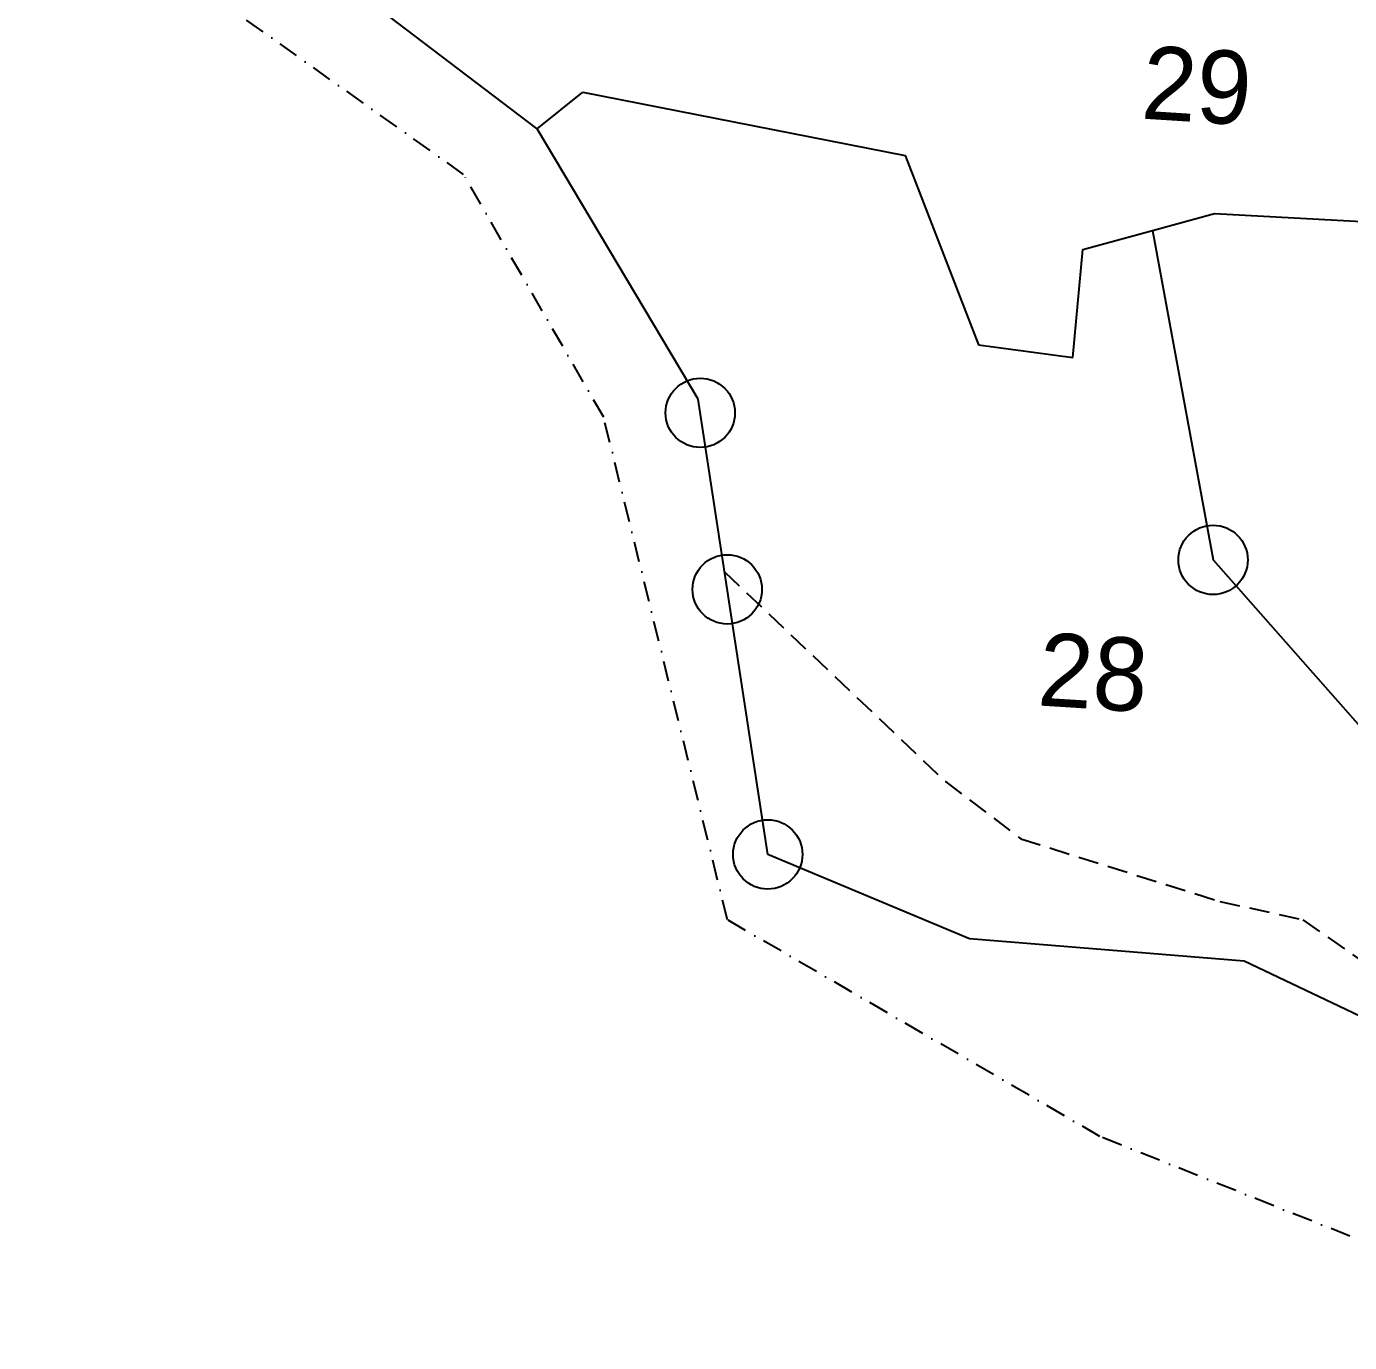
# Model space of a CAD drawing. Header units: metres. Extents: x 283327 to 285518, y 2014808 to 2017186.
# Drawn here: x 284333.1 to 284659.1, y 2014859.4 to 2015183.8 of the extents above; entities that cross this region are included whole.
import ezdxf
from ezdxf.enums import TextEntityAlignment as Align

# ---------------------------------------------------------------- set-up
doc = ezdxf.new("R2010")
doc.units = ezdxf.units.M
doc.header["$MEASUREMENT"] = 0
doc.linetypes.add('DASHDOT', pattern=[1, 0.5, -0.25, 0, -0.25])
doc.linetypes.add('DASHED', pattern=[0.75, 0.5, -0.25])
for name, color, linetype in [('LINE_FOOTPATH', 1, 'DASHED'), ('POLY_PARCEL', 6, 'Continuous'), ('POLY_WATER', 4, 'Continuous'), ('TEXT_PARCEL', 7, 'Continuous'), ('V_BOUND_STREAM_LINE', 7, 'DASHDOT')]:
    doc.layers.add(name, color=color, linetype=linetype)
doc.styles.add('TEXT_MAP', font='', dxfattribs={"height": 2.5})
doc.styles.get('TEXT_MAP').set_extended_font_data('Kruti Dev 050')

msp = doc.modelspace()

# ---------------------------------------------------------------- linework, layer by layer
for centre in [(284499.13, 2015088.52), (284625.48, 2015052.28), (284505.78, 2015045.01), (284515.76, 2014979.68)]:
    msp.add_circle(centre, 8.54)
at = {"layer": 'LINE_FOOTPATH', "ltscale": 10}
for p, q in [((284505.12, 2015049.33), (284559.52, 2014997.66)), ((284559.52, 2014997.66), (284578.1, 2014983.52)), ((284578.1, 2014983.52), (284627.11, 2014968.11)), ((284627.11, 2014968.11), (284647.59, 2014963.58)), ((284647.59, 2014963.58), (284681.15, 2014940.06))]:
    msp.add_line(p, q, dxfattribs=at)
at = {"layer": 'POLY_PARCEL'}
for p, q in [((284458.97, 2015158.5), (284470.22, 2015167.53)), ((284470.22, 2015167.53), (284549.58, 2015151.92)), ((284549.58, 2015151.92), (284567.66, 2015105.31)), ((284610.52, 2015133.47), (284625.82, 2015137.65)), ((284625.82, 2015137.65), (284718.49, 2015132.66)), ((284593.43, 2015128.8), (284610.52, 2015133.47)), ((284610.52, 2015133.47), (284625.48, 2015052.28)), ((284590.92, 2015102.17), (284593.43, 2015128.8)), ((284567.66, 2015105.31), (284590.92, 2015102.17)), ((284625.48, 2015052.28), (284678.65, 2014992))]:
    msp.add_line(p, q, dxfattribs=at)
at = {"layer": 'POLY_WATER'}
for p, q in [((284458.97, 2015158.5), (284408.39, 2015196.99)), ((284498.62, 2015091.92), (284458.97, 2015158.5)), ((284515.76, 2014979.68), (284498.62, 2015091.92)), ((284565.49, 2014958.9), (284515.76, 2014979.68)), ((284633.18, 2014953.33), (284565.49, 2014958.9)), ((284674.01, 2014933.95), (284633.18, 2014953.33))]:
    msp.add_line(p, q, dxfattribs=at)
at = {"layer": 'V_BOUND_STREAM_LINE', "ltscale": 10}
for p, q in [((284440.81, 2015147.31), (284333.11, 2015223.92)), ((284475.33, 2015087.42), (284440.81, 2015147.31)), ((284505.83, 2014963.56), (284475.33, 2015087.42)), ((284597.61, 2014910.17), (284505.83, 2014963.56)), ((284724.86, 2014859.36), (284597.61, 2014910.17))]:
    msp.add_line(p, q, dxfattribs=at)

# ---------------------------------------------------------------- texts
at = {"layer": 'TEXT_PARCEL', "style": 'TEXT_MAP'}
for s, p in [('29', (284621.52, 2015169.24)), ('28', (284595.98, 2015024.59))]:
    msp.add_text(s, height=18.053, rotation=356.4002, dxfattribs=at).set_placement(p, align=Align.MIDDLE)

doc.saveas('drawing.dxf')
